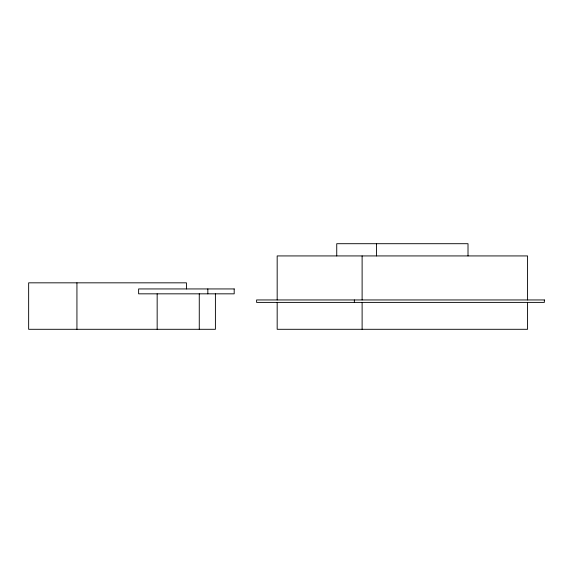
<?xml version="1.0" encoding="UTF-8"?>
<svg xmlns="http://www.w3.org/2000/svg" width="573" height="573" viewBox="0 0 573 573"><rect width="100%" height="100%" fill="white"/><g stroke="black" fill="none" stroke-linecap="round" stroke-linejoin="round"><path stroke-width="0.86" d="M527.575 299.951L527.575 255.93L277.174 255.93L277.174 299.951M527.575 302.394L527.575 329.296L277.174 329.296L277.174 302.394M468.012 255.93L468.012 243.704L336.738 243.704L336.738 255.93M376.547 243.704L376.547 255.93M362.115 255.93L362.115 299.951M362.115 302.394L362.115 329.296M354.35 299.951L354.35 302.394M215.405 293.834L215.405 329.296L28.65 329.296L28.65 282.833L186.433 282.833L186.433 288.942M207.834 288.942L207.834 293.834M199.268 293.834L199.268 329.296M157.16 293.834L157.16 329.296M76.932 282.833L76.932 329.296M234.192 288.942L138.623 288.942L138.623 293.834L234.192 293.834L234.192 288.942M544.35 299.951L256.604 299.951L256.604 302.394L544.35 302.394L544.35 299.951"/></g></svg>
